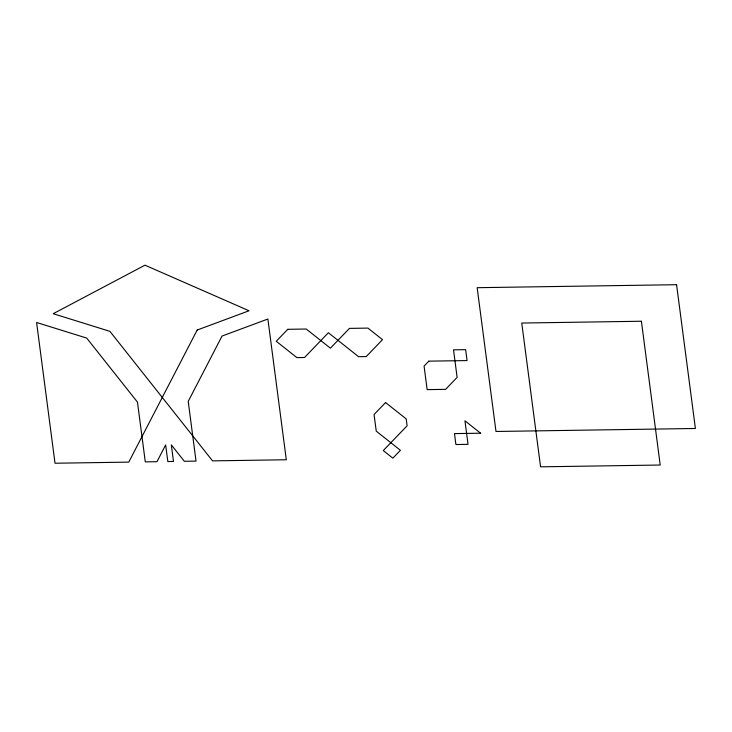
<?xml version="1.0" encoding="UTF-8"?>
<svg xmlns="http://www.w3.org/2000/svg" width="732" height="732" viewBox="0 0 732 732"><rect width="100%" height="100%" fill="white"/><g stroke="black" fill="none" stroke-linecap="round" stroke-linejoin="round"><path stroke-width="1.1" d="M197.183 330.031L128.777 462.121L55.019 463.228L36.6 322.492L86.705 338.083L137.479 402.152L145.293 461.874L156.977 461.7L165.652 444.946L167.829 461.535L173.493 461.453L171.325 444.864L184.345 461.288L196.03 461.114L188.215 401.383L222.052 336.052L267.885 319.024L286.303 459.76L212.545 460.867L109.901 331.34L53.216 313.708L144.973 265.176L249.045 310.771L197.183 330.031M287.767 329.308L276.257 341.258L296.899 357.619L304.53 357.509L328.375 332.74L358.589 356.694L366.229 356.585L382.516 339.666L367.931 328.101L349.466 328.384L330.397 348.185L306.232 329.025L287.767 329.308M385.572 402.554L374.07 414.513L376.248 431.148L400.413 450.308L392.855 458.159L383.275 450.564L407.111 425.804L406.214 418.914L385.572 402.554M428.842 361.151L424.075 366.101L427.149 389.625L445.605 389.351L457.125 377.392L453.52 349.832L465.634 349.658L467.062 360.574L428.842 361.151M676.578 284.702L477.163 287.694L495.985 431.477L695.4 428.485L676.578 284.702M641.406 321.247L521.751 323.041L540.573 466.824L660.218 465.03L641.406 321.247M480.595 433.207L454.481 433.6L455.908 444.525L468.032 444.342L464.948 420.808L480.595 433.207"/></g></svg>
